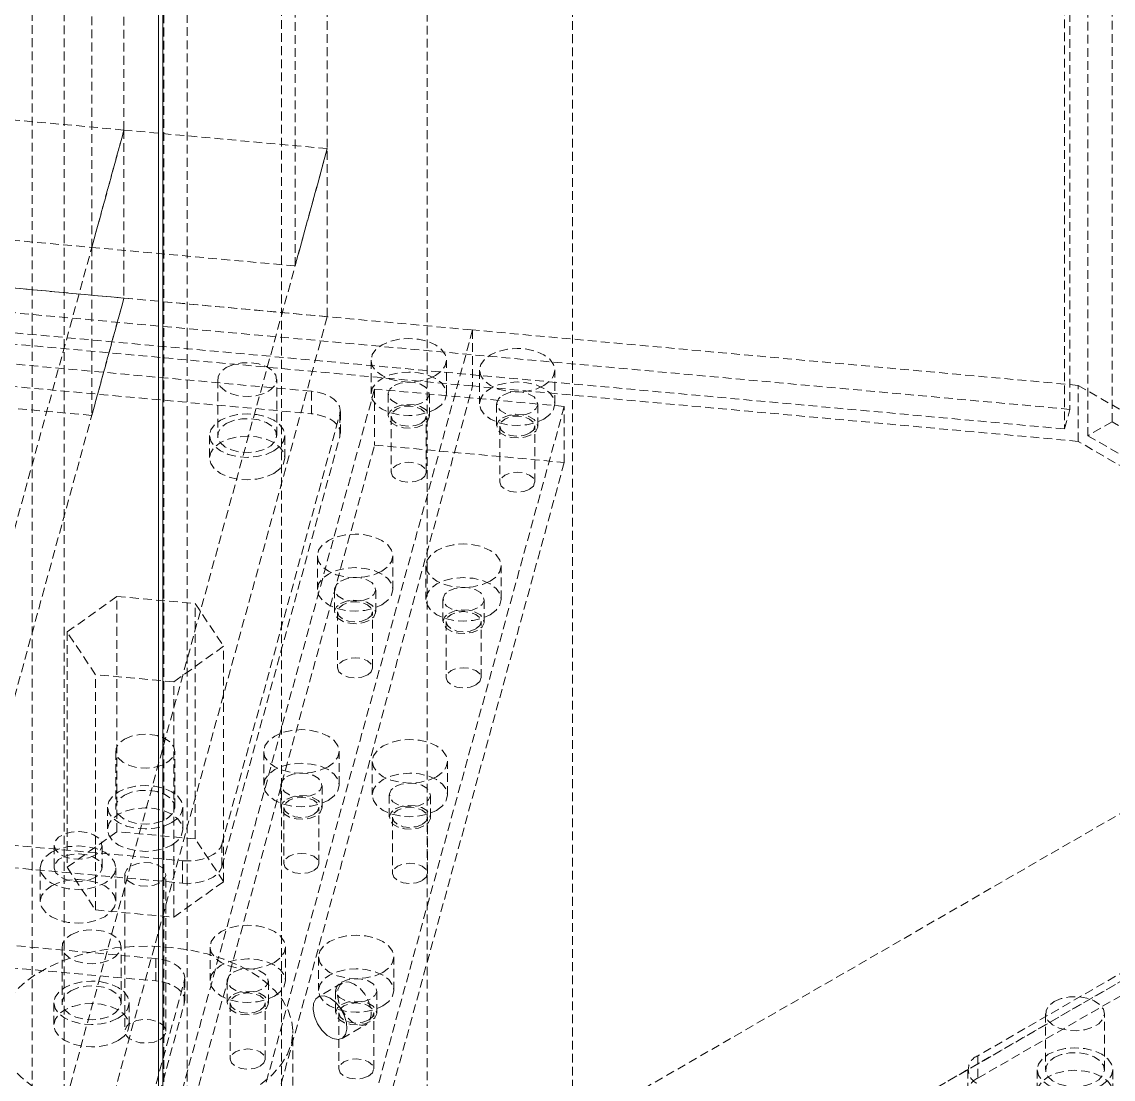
# Model space of a CAD drawing. Header units: millimetres. Extents: x 1529 to 6255, y 1713 to 5797.
# Drawn here: x 5386.8 to 5545.8, y 4550.7 to 4704.8 of the extents above; entities that cross this region are included whole.
import ezdxf

# ---------------------------------------------------------------- set-up
doc = ezdxf.new("R2010")
doc.units = ezdxf.units.MM
doc.linetypes.add('HIDDEN', pattern=[1.905, 1.27, -0.635])

msp = doc.modelspace()

# ---------------------------------------------------------------- linework, layer by layer
at = {"color": 7, "linetype": 'HIDDEN', "lineweight": 0}
for p, q in [((5539.52, 5216.598), (5539.52, 4648.286)), ((5545.663, 4646.479), (5545.663, 5214.791)), ((5538.738, 5213.747), (5538.738, 4645.435)), ((5542.128, 4644.438), (5542.128, 5212.75)), ((5401.644, 4688.999), (5401.644, 5195.254)), ((5431.275, 5192.545), (5431.275, 4686.289)), ((5396.951, 4671.893), (5396.951, 5178.148)), ((5426.582, 4669.184), (5426.582, 5175.439)), ((5410.855, 5064.02), (5410.855, 4495.708)), ((5407.466, 5062.063), (5407.466, 4496.705)), ((5392.948, 5052.85), (5392.948, 4546.595)), ((5388.255, 5035.745), (5388.255, 4529.49)), ((5424.609, 5025.052), (5424.609, 4518.797)), ((5467.035, 4518.797), (5467.035, 5025.052)), ((5445.822, 5012.806), (5445.822, 4506.55)), ((5401.644, 4688.999), (5105.337, 4716.091)), ((5539.52, 4648.286), (4969.025, 4700.448)), ((5100.644, 4698.985), (5396.951, 4671.893)), ((5538.738, 4645.435), (4968.243, 4697.597)), ((5054.521, 4696.241), (5452.461, 4659.856)), ((5401.644, 4664.502), (5105.337, 4691.595)), ((5452.461, 4651.691), (5054.521, 4688.076)), ((5401.644, 4688.999), (5358.624, 4532.199)), ((5396.951, 4671.893), (5401.644, 4688.999)), ((5431.275, 4686.289), (5401.644, 4688.999)), ((5401.644, 4688.999), (5401.644, 4664.502)), ((5388.255, 4529.49), (5431.275, 4686.289)), ((5431.275, 4686.289), (5426.582, 4669.184)), ((5431.275, 4661.793), (5431.275, 4686.289)), ((5396.951, 4647.397), (5100.644, 4674.489)), ((5396.951, 4671.893), (5396.951, 4647.397)), ((5426.582, 4669.184), (5396.951, 4671.893)), ((5401.644, 4664.502), (5358.624, 4507.703)), ((5396.951, 4647.397), (5401.644, 4664.502)), ((5401.644, 4664.502), (5431.275, 4661.793)), ((5428.961, 4650.917), (5320.316, 4660.851)), ((5431.275, 4661.793), (5388.255, 4504.994)), ((5452.461, 4659.856), (5409.441, 4503.056)), ((5452.461, 4659.856), (5452.461, 4651.691)), ((5540.713, 4651.787), (5452.461, 4659.856)), ((5320.316, 4657.584), (5428.961, 4647.651)), ((5437.651, 4655.447), (5437.651, 4650.548)), ((5448.651, 4650.548), (5448.651, 4655.447)), ((5453.454, 4654.002), (5453.454, 4649.103)), ((5464.454, 4649.103), (5464.454, 4654.002)), ((5438.164, 4651.244), (5405, 4530.366)), ((5409.441, 4494.891), (5452.461, 4651.691)), ((5415.298, 4652.632), (5415.298, 4644.467)), ((5423.898, 4644.467), (5423.898, 4652.632)), ((5465.819, 4648.716), (5438.164, 4651.244)), ((5438.164, 4651.244), (5438.164, 4643.079)), ((5540.713, 4643.621), (5452.461, 4651.691)), ((5540.713, 4651.787), (5951.971, 4414.373)), ((5540.713, 4643.621), (5540.713, 4651.787)), ((5428.961, 4647.651), (5428.961, 4650.917)), ((5440.151, 4650.548), (5440.151, 4647.281)), ((5446.151, 4647.281), (5446.151, 4650.548)), ((5465.819, 4648.716), (5432.655, 4527.838)), ((5433.179, 4644.8), (5433.179, 4648.066)), ((5455.954, 4649.103), (5455.954, 4645.836)), ((5461.954, 4645.837), (5461.954, 4649.103)), ((5465.819, 4640.55), (5465.819, 4648.716)), ((5538.738, 4645.435), (5539.52, 4648.286)), ((5415.91, 4584.895), (5433.118, 4647.614)), ((5433.118, 4647.614), (5433.118, 4644.348)), ((5440.601, 4647.281), (5440.601, 4639.116)), ((5445.701, 4639.116), (5445.701, 4647.281)), ((5545.663, 4646.479), (5542.128, 4644.438)), ((5954.093, 4410.698), (5545.663, 4646.479)), ((5456.404, 4645.837), (5456.404, 4637.671)), ((5461.504, 4637.671), (5461.504, 4645.837)), ((5414.098, 4644.467), (5414.098, 4641.201)), ((5415.91, 4581.628), (5433.118, 4644.348)), ((5425.098, 4641.201), (5425.098, 4644.467)), ((5951.971, 4406.207), (5540.713, 4643.621)), ((5542.128, 4644.438), (5950.557, 4408.657)), ((5405, 4522.201), (5438.164, 4643.079)), ((5438.164, 4643.079), (5465.819, 4640.55)), ((5465.819, 4640.55), (5432.655, 4519.672)), ((5424.609, 4518.797), (5619.063, 4631.053)), ((5429.83, 4626.938), (5429.83, 4622.039)), ((5440.83, 4622.039), (5440.83, 4626.938)), ((5445.633, 4625.493), (5445.633, 4620.594)), ((5456.633, 4620.594), (5456.633, 4625.493)), ((5393.355, 4615.837), (5400.622, 4621.018)), ((5400.622, 4586.723), (5400.622, 4621.018)), ((5400.622, 4621.018), (5412.027, 4619.975)), ((5432.33, 4622.039), (5432.33, 4618.772)), ((5438.33, 4618.772), (5438.33, 4622.039)), ((5412.027, 4619.975), (5416.165, 4613.752)), ((5412.027, 4585.68), (5412.027, 4619.975)), ((5448.133, 4620.594), (5448.133, 4617.327)), ((5454.133, 4617.328), (5454.133, 4620.594)), ((5432.78, 4618.772), (5432.78, 4610.607)), ((5437.88, 4610.607), (5437.88, 4618.772)), ((5445.822, 4506.55), (5640.276, 4618.807)), ((5448.583, 4617.327), (5448.583, 4609.162)), ((5453.683, 4609.162), (5453.683, 4617.327)), ((5393.355, 4615.837), (5393.355, 4581.542)), ((5397.493, 4609.614), (5393.355, 4615.837)), ((5416.165, 4613.752), (5408.898, 4608.571)), ((5416.165, 4579.457), (5416.165, 4613.752)), ((5397.493, 4575.319), (5397.493, 4609.614)), ((5408.898, 4608.571), (5397.493, 4609.614)), ((5408.898, 4574.277), (5408.898, 4608.571)), ((5424.609, 4494.3), (5619.063, 4606.556)), ((5603.896, 4598.983), (5526.114, 4554.081)), ((5400.437, 4598.465), (5400.437, 4590.3)), ((5409.037, 4590.3), (5409.037, 4598.465)), ((5422.008, 4598.429), (5422.008, 4593.53)), ((5433.008, 4593.53), (5433.008, 4598.429)), ((5437.811, 4596.984), (5437.811, 4592.085)), ((5448.811, 4592.085), (5448.811, 4596.984)), ((5526.114, 4550.814), (5603.896, 4595.717)), ((5301.543, 4592.429), (5410.189, 4582.495)), ((5424.508, 4593.53), (5424.508, 4590.263)), ((5430.508, 4590.263), (5430.508, 4593.53)), ((5440.311, 4592.085), (5440.311, 4588.818)), ((5446.311, 4588.818), (5446.311, 4592.085)), ((5301.543, 4589.163), (5410.189, 4579.229)), ((5399.237, 4590.3), (5399.237, 4587.034)), ((5410.237, 4587.034), (5410.237, 4590.3)), ((5424.958, 4590.263), (5424.958, 4582.098)), ((5430.058, 4582.098), (5430.058, 4590.263)), ((5440.761, 4588.818), (5440.761, 4580.653)), ((5445.861, 4580.653), (5445.861, 4588.818)), ((5400.622, 4586.723), (5393.355, 4581.542)), ((5412.027, 4585.68), (5400.622, 4586.723)), ((5391.449, 4584.748), (5391.449, 4581.482)), ((5398.449, 4581.482), (5398.449, 4584.748)), ((5416.165, 4579.457), (5412.027, 4585.68)), ((5415.91, 4584.895), (5415.91, 4581.628)), ((5389.45, 4581.482), (5389.45, 4576.583)), ((5393.355, 4581.542), (5397.493, 4575.319)), ((5400.45, 4576.583), (5400.45, 4581.482)), ((5410.189, 4579.229), (5410.189, 4582.495)), ((5401.76, 4580.5), (5401.76, 4557.637)), ((5407.76, 4557.637), (5407.76, 4580.5)), ((5406.278, 4568.241), (5297.633, 4578.174)), ((5408.898, 4574.277), (5416.165, 4579.457)), ((5297.633, 4574.908), (5406.278, 4564.974)), ((5397.493, 4575.319), (5408.898, 4574.277)), ((5392.615, 4569.956), (5392.615, 4561.791)), ((5401.215, 4561.791), (5401.215, 4569.956)), ((5414.186, 4569.92), (5414.186, 4565.021)), ((5425.186, 4565.021), (5425.186, 4569.92)), ((5429.989, 4568.475), (5429.989, 4563.576)), ((5440.989, 4563.576), (5440.989, 4568.475)), ((5406.278, 4564.974), (5406.278, 4568.241)), ((5410.496, 4562.124), (5410.496, 4565.39)), ((5393.227, 4502.218), (5410.435, 4564.938)), ((5410.435, 4564.938), (5410.435, 4561.672)), ((5416.686, 4565.021), (5416.686, 4561.754)), ((5422.686, 4561.754), (5422.686, 4565.021)), ((5433.466, 4564.697), (5429.93, 4562.656)), ((5432.489, 4563.576), (5432.489, 4560.309)), ((5438.489, 4560.309), (5438.489, 4563.576)), ((5391.415, 4561.791), (5391.415, 4558.525)), ((5393.227, 4498.952), (5410.435, 4561.672)), ((5402.415, 4558.525), (5402.415, 4561.791)), ((5417.136, 4561.754), (5417.136, 4553.589)), ((5422.236, 4553.589), (5422.236, 4561.754)), ((5432.939, 4560.309), (5432.939, 4552.144)), ((5438.039, 4552.144), (5438.039, 4560.309)), ((5535.956, 4560.205), (5535.956, 4552.04)), ((5544.556, 4552.04), (5544.556, 4560.205)), ((5426.26, 4536.407), (5426.26, 4557.637)), ((5433.43, 4556.594), (5436.965, 4558.635)), ((5526.114, 4554.081), (5526.114, 4550.814)), ((5524.649, 4552.04), (5524.649, 4548.773)), ((5534.756, 4552.04), (5534.756, 4548.773)), ((5545.756, 4548.773), (5545.756, 4552.04))]:
    msp.add_line(p, q, dxfattribs=at)
at = {"color": 7, "linetype": 'Continuous', "lineweight": 15}
for p, q in [((5406.684, 5062.166), (5406.684, 4493.854)), ((5407.32, 4493.667), (5407.32, 5061.979))]:
    msp.add_line(p, q, dxfattribs=at)
at = {"color": 7, "linetype": 'HIDDEN', "lineweight": 0, "flags": 128}
for points in [[(5447.04, 4653.202), (5445.901, 4652.697), (5444.575, 4652.38), (5443.151, 4652.272), (5441.728, 4652.38), (5440.401, 4652.697), (5439.262, 4653.202), (5438.388, 4653.859), (5437.839, 4654.625), (5437.651, 4655.447), (5437.839, 4656.269), (5438.388, 4657.034), (5439.262, 4657.692), (5440.401, 4658.197), (5441.728, 4658.514), (5443.151, 4658.622), (5444.575, 4658.514), (5445.901, 4658.197), (5447.04, 4657.692), (5447.914, 4657.034), (5448.464, 4656.269), (5448.651, 4655.447), (5448.464, 4654.625), (5447.914, 4653.859), (5447.04, 4653.202)], [(5462.843, 4651.757), (5461.704, 4651.252), (5460.378, 4650.935), (5458.954, 4650.827), (5457.531, 4650.935), (5456.204, 4651.252), (5455.065, 4651.757), (5454.191, 4652.414), (5453.642, 4653.18), (5453.454, 4654.002), (5453.642, 4654.824), (5454.191, 4655.589), (5455.065, 4656.247), (5456.204, 4656.752), (5457.531, 4657.069), (5458.954, 4657.177), (5460.378, 4657.069), (5461.704, 4656.752), (5462.843, 4656.247), (5463.717, 4655.589), (5464.267, 4654.824), (5464.454, 4654.002), (5464.267, 4653.18), (5463.717, 4652.414), (5462.843, 4651.757)], [(5416.558, 4654.388), (5417.589, 4654.827), (5418.799, 4655.071), (5420.08, 4655.099), (5421.318, 4654.907), (5422.403, 4654.514), (5423.239, 4653.953), (5423.752, 4653.275), (5423.895, 4652.539), (5423.657, 4651.812), (5423.058, 4651.158), (5422.152, 4650.635), (5421.018, 4650.289), (5419.759, 4650.152), (5418.485, 4650.234), (5417.31, 4650.53), (5416.339, 4651.013), (5415.657, 4651.64), (5415.325, 4652.354), (5415.373, 4653.094), (5415.796, 4653.792), (5416.558, 4654.388)], [(5447.04, 4648.302), (5447.914, 4648.96), (5448.464, 4649.726), (5448.651, 4650.548), (5448.464, 4651.369), (5447.914, 4652.135), (5447.04, 4652.793), (5445.901, 4653.297), (5444.575, 4653.614), (5443.151, 4653.723), (5441.728, 4653.614), (5440.401, 4653.297), (5439.262, 4652.793), (5438.388, 4652.135), (5437.839, 4651.369), (5437.651, 4650.548), (5437.839, 4649.726), (5438.388, 4648.96), (5439.262, 4648.302), (5440.401, 4647.798), (5441.728, 4647.481), (5443.151, 4647.373), (5444.575, 4647.481), (5445.901, 4647.798), (5447.04, 4648.302)], [(5441.03, 4651.772), (5441.883, 4652.117), (5442.89, 4652.273), (5443.928, 4652.22), (5444.872, 4651.966), (5445.609, 4651.541), (5446.049, 4650.996), (5446.14, 4650.397), (5445.87, 4649.816), (5445.273, 4649.323), (5444.419, 4648.978), (5443.413, 4648.822), (5442.375, 4648.875), (5441.431, 4649.129), (5440.694, 4649.554), (5440.253, 4650.099), (5440.163, 4650.699), (5440.432, 4651.279), (5441.03, 4651.772)], [(5462.843, 4646.858), (5463.717, 4647.515), (5464.267, 4648.281), (5464.454, 4649.103), (5464.267, 4649.924), (5463.717, 4650.69), (5462.843, 4651.348), (5461.704, 4651.852), (5460.378, 4652.17), (5458.954, 4652.278), (5457.531, 4652.17), (5456.204, 4651.852), (5455.065, 4651.348), (5454.191, 4650.69), (5453.642, 4649.924), (5453.454, 4649.103), (5453.642, 4648.281), (5454.191, 4647.515), (5455.065, 4646.858), (5456.204, 4646.353), (5457.531, 4646.036), (5458.954, 4645.928), (5460.378, 4646.036), (5461.704, 4646.353), (5462.843, 4646.858)], [(5433.118, 4647.614), (5433.175, 4648.179), (5433.041, 4648.74), (5432.72, 4649.274), (5432.224, 4649.763), (5431.573, 4650.185), (5430.792, 4650.527), (5429.91, 4650.774), (5428.961, 4650.917)], [(5456.833, 4650.327), (5457.686, 4650.672), (5458.693, 4650.828), (5459.731, 4650.776), (5460.675, 4650.521), (5461.412, 4650.096), (5461.852, 4649.551), (5461.943, 4648.952), (5461.673, 4648.371), (5461.076, 4647.878), (5460.222, 4647.533), (5459.216, 4647.377), (5458.178, 4647.43), (5457.234, 4647.684), (5456.497, 4648.109), (5456.057, 4648.654), (5455.966, 4649.254), (5456.235, 4649.835), (5456.833, 4650.327)], [(5441.03, 4648.506), (5441.883, 4648.851), (5442.89, 4649.007), (5443.928, 4648.954), (5444.872, 4648.7), (5445.609, 4648.275), (5446.049, 4647.73), (5446.14, 4647.13), (5445.87, 4646.55), (5445.273, 4646.057), (5444.419, 4645.712), (5443.413, 4645.556), (5442.375, 4645.609), (5441.431, 4645.863), (5440.694, 4646.288), (5440.253, 4646.833), (5440.163, 4647.432), (5440.432, 4648.013), (5441.03, 4648.506)], [(5444.954, 4646.241), (5444.127, 4645.921), (5443.151, 4645.809), (5442.175, 4645.921), (5441.348, 4646.241), (5440.795, 4646.718), (5440.601, 4647.281), (5440.795, 4647.845), (5441.348, 4648.322), (5442.175, 4648.641), (5443.151, 4648.754), (5444.127, 4648.641), (5444.954, 4648.322), (5445.507, 4647.845), (5445.701, 4647.281), (5445.507, 4646.718), (5444.954, 4646.241)], [(5423.487, 4642.222), (5422.348, 4641.717), (5421.022, 4641.4), (5419.598, 4641.292), (5418.175, 4641.4), (5416.848, 4641.717), (5415.709, 4642.222), (5414.835, 4642.879), (5414.286, 4643.645), (5414.098, 4644.467), (5414.286, 4645.289), (5414.835, 4646.054), (5415.709, 4646.712), (5416.848, 4647.217), (5418.175, 4647.534), (5419.598, 4647.642), (5421.022, 4647.534), (5422.348, 4647.217), (5423.487, 4646.712), (5424.361, 4646.054), (5424.911, 4645.289), (5425.098, 4644.467), (5424.911, 4643.645), (5424.361, 4642.879), (5423.487, 4642.222)], [(5416.558, 4646.222), (5417.589, 4646.662), (5418.799, 4646.906), (5420.08, 4646.934), (5421.318, 4646.742), (5422.403, 4646.348), (5423.239, 4645.788), (5423.752, 4645.109), (5423.895, 4644.374), (5423.657, 4643.647), (5423.058, 4642.993), (5422.152, 4642.47), (5421.018, 4642.124), (5419.759, 4641.986), (5418.485, 4642.069), (5417.31, 4642.365), (5416.339, 4642.848), (5415.657, 4643.474), (5415.325, 4644.189), (5415.373, 4644.928), (5415.796, 4645.627), (5416.558, 4646.222)], [(5433.118, 4644.348), (5433.175, 4644.913), (5433.041, 4645.474), (5432.72, 4646.008), (5432.224, 4646.496), (5431.573, 4646.919), (5430.792, 4647.261), (5429.91, 4647.508), (5428.961, 4647.651)], [(5456.833, 4647.061), (5457.686, 4647.406), (5458.693, 4647.562), (5459.731, 4647.509), (5460.675, 4647.255), (5461.412, 4646.83), (5461.852, 4646.285), (5461.943, 4645.686), (5461.673, 4645.105), (5461.076, 4644.612), (5460.222, 4644.267), (5459.216, 4644.111), (5458.178, 4644.164), (5457.234, 4644.418), (5456.497, 4644.843), (5456.057, 4645.388), (5455.966, 4645.987), (5456.235, 4646.568), (5456.833, 4647.061)], [(5460.757, 4644.796), (5459.93, 4644.476), (5458.954, 4644.364), (5457.978, 4644.476), (5457.151, 4644.796), (5456.598, 4645.273), (5456.404, 4645.837), (5456.598, 4646.4), (5457.151, 4646.877), (5457.978, 4647.197), (5458.954, 4647.309), (5459.93, 4647.197), (5460.757, 4646.877), (5461.31, 4646.4), (5461.504, 4645.837), (5461.31, 4645.273), (5460.757, 4644.796)], [(5423.487, 4638.956), (5424.361, 4639.613), (5424.911, 4640.379), (5425.098, 4641.201), (5424.911, 4642.022), (5424.361, 4642.788), (5423.487, 4643.446), (5422.348, 4643.95), (5421.022, 4644.268), (5419.598, 4644.376), (5418.175, 4644.268), (5416.848, 4643.95), (5415.709, 4643.446), (5414.835, 4642.788), (5414.286, 4642.022), (5414.098, 4641.201), (5414.286, 4640.379), (5414.835, 4639.613), (5415.709, 4638.956), (5416.848, 4638.451), (5418.175, 4638.134), (5419.598, 4638.026), (5421.022, 4638.134), (5422.348, 4638.451), (5423.487, 4638.956)], [(5444.954, 4638.075), (5445.507, 4638.553), (5445.701, 4639.116), (5445.507, 4639.679), (5444.954, 4640.157), (5444.127, 4640.476), (5443.151, 4640.588), (5442.175, 4640.476), (5441.348, 4640.157), (5440.795, 4639.679), (5440.601, 4639.116), (5440.795, 4638.553), (5441.348, 4638.075), (5442.175, 4637.756), (5443.151, 4637.644), (5444.127, 4637.756), (5444.954, 4638.075)], [(5460.757, 4636.63), (5461.31, 4637.108), (5461.504, 4637.671), (5461.31, 4638.234), (5460.757, 4638.712), (5459.93, 4639.031), (5458.954, 4639.143), (5457.978, 4639.031), (5457.151, 4638.712), (5456.598, 4638.234), (5456.404, 4637.671), (5456.598, 4637.108), (5457.151, 4636.63), (5457.978, 4636.311), (5458.954, 4636.199), (5459.93, 4636.311), (5460.757, 4636.63)], [(5439.219, 4624.693), (5438.08, 4624.188), (5436.753, 4623.871), (5435.33, 4623.763), (5433.906, 4623.871), (5432.58, 4624.188), (5431.44, 4624.693), (5430.566, 4625.35), (5430.017, 4626.116), (5429.83, 4626.938), (5430.017, 4627.76), (5430.566, 4628.525), (5431.44, 4629.183), (5432.58, 4629.688), (5433.906, 4630.005), (5435.33, 4630.113), (5436.753, 4630.005), (5438.08, 4629.688), (5439.219, 4629.183), (5440.093, 4628.525), (5440.642, 4627.76), (5440.83, 4626.938), (5440.642, 4626.116), (5440.093, 4625.35), (5439.219, 4624.693)], [(5455.022, 4623.248), (5453.883, 4622.743), (5452.556, 4622.426), (5451.133, 4622.318), (5449.709, 4622.426), (5448.383, 4622.743), (5447.243, 4623.248), (5446.369, 4623.905), (5445.82, 4624.671), (5445.633, 4625.493), (5445.82, 4626.315), (5446.369, 4627.08), (5447.243, 4627.738), (5448.383, 4628.243), (5449.709, 4628.56), (5451.133, 4628.668), (5452.556, 4628.56), (5453.883, 4628.243), (5455.022, 4627.738), (5455.896, 4627.08), (5456.445, 4626.315), (5456.633, 4625.493), (5456.445, 4624.671), (5455.896, 4623.905), (5455.022, 4623.248)], [(5439.219, 4619.793), (5440.093, 4620.451), (5440.642, 4621.217), (5440.83, 4622.039), (5440.642, 4622.86), (5440.093, 4623.626), (5439.219, 4624.284), (5438.08, 4624.788), (5436.753, 4625.105), (5435.33, 4625.214), (5433.906, 4625.105), (5432.58, 4624.788), (5431.44, 4624.284), (5430.566, 4623.626), (5430.017, 4622.86), (5429.83, 4622.039), (5430.017, 4621.217), (5430.566, 4620.451), (5431.44, 4619.793), (5432.58, 4619.289), (5433.906, 4618.972), (5435.33, 4618.863), (5436.753, 4618.972), (5438.08, 4619.289), (5439.219, 4619.793)], [(5433.208, 4623.263), (5434.062, 4623.608), (5435.068, 4623.764), (5436.106, 4623.711), (5437.05, 4623.457), (5437.787, 4623.032), (5438.227, 4622.487), (5438.318, 4621.888), (5438.048, 4621.307), (5437.451, 4620.814), (5436.597, 4620.469), (5435.591, 4620.313), (5434.553, 4620.366), (5433.609, 4620.62), (5432.872, 4621.045), (5432.432, 4621.59), (5432.341, 4622.19), (5432.611, 4622.77), (5433.208, 4623.263)], [(5455.022, 4618.349), (5455.896, 4619.006), (5456.445, 4619.772), (5456.633, 4620.594), (5456.445, 4621.415), (5455.896, 4622.181), (5455.022, 4622.839), (5453.883, 4623.343), (5452.556, 4623.661), (5451.133, 4623.769), (5449.709, 4623.661), (5448.383, 4623.343), (5447.243, 4622.839), (5446.369, 4622.181), (5445.82, 4621.415), (5445.633, 4620.594), (5445.82, 4619.772), (5446.369, 4619.006), (5447.243, 4618.349), (5448.383, 4617.844), (5449.709, 4617.527), (5451.133, 4617.419), (5452.556, 4617.527), (5453.883, 4617.844), (5455.022, 4618.349)], [(5449.011, 4621.818), (5449.865, 4622.163), (5450.871, 4622.319), (5451.909, 4622.266), (5452.853, 4622.012), (5453.59, 4621.587), (5454.03, 4621.042), (5454.121, 4620.443), (5453.851, 4619.862), (5453.254, 4619.369), (5452.4, 4619.024), (5451.394, 4618.868), (5450.356, 4618.921), (5449.412, 4619.175), (5448.675, 4619.6), (5448.235, 4620.145), (5448.144, 4620.745), (5448.414, 4621.326), (5449.011, 4621.818)], [(5433.208, 4619.997), (5434.062, 4620.342), (5435.068, 4620.498), (5436.106, 4620.445), (5437.05, 4620.191), (5437.787, 4619.766), (5438.227, 4619.221), (5438.318, 4618.621), (5438.048, 4618.041), (5437.451, 4617.548), (5436.597, 4617.203), (5435.591, 4617.047), (5434.553, 4617.1), (5433.609, 4617.354), (5432.872, 4617.779), (5432.432, 4618.324), (5432.341, 4618.923), (5432.611, 4619.504), (5433.208, 4619.997)], [(5437.133, 4617.731), (5436.305, 4617.412), (5435.33, 4617.3), (5434.354, 4617.412), (5433.526, 4617.731), (5432.974, 4618.209), (5432.78, 4618.772), (5432.974, 4619.336), (5433.526, 4619.813), (5434.354, 4620.132), (5435.33, 4620.245), (5436.305, 4620.132), (5437.133, 4619.813), (5437.685, 4619.336), (5437.88, 4618.772), (5437.685, 4618.209), (5437.133, 4617.731)], [(5449.011, 4618.552), (5449.865, 4618.897), (5450.871, 4619.053), (5451.909, 4619), (5452.853, 4618.746), (5453.59, 4618.321), (5454.03, 4617.776), (5454.121, 4617.177), (5453.851, 4616.596), (5453.254, 4616.103), (5452.4, 4615.758), (5451.394, 4615.602), (5450.356, 4615.655), (5449.412, 4615.909), (5448.675, 4616.334), (5448.235, 4616.879), (5448.144, 4617.478), (5448.414, 4618.059), (5449.011, 4618.552)], [(5452.936, 4616.287), (5452.108, 4615.967), (5451.133, 4615.855), (5450.157, 4615.967), (5449.329, 4616.287), (5448.777, 4616.764), (5448.583, 4617.327), (5448.777, 4617.891), (5449.329, 4618.368), (5450.157, 4618.688), (5451.133, 4618.8), (5452.108, 4618.688), (5452.936, 4618.368), (5453.488, 4617.891), (5453.683, 4617.327), (5453.488, 4616.764), (5452.936, 4616.287)], [(5437.133, 4609.566), (5437.685, 4610.044), (5437.88, 4610.607), (5437.685, 4611.17), (5437.133, 4611.648), (5436.305, 4611.967), (5435.33, 4612.079), (5434.354, 4611.967), (5433.526, 4611.648), (5432.974, 4611.17), (5432.78, 4610.607), (5432.974, 4610.044), (5433.526, 4609.566), (5434.354, 4609.247), (5435.33, 4609.135), (5436.305, 4609.247), (5437.133, 4609.566)], [(5452.936, 4608.121), (5453.488, 4608.599), (5453.683, 4609.162), (5453.488, 4609.725), (5452.936, 4610.203), (5452.108, 4610.522), (5451.133, 4610.634), (5450.157, 4610.522), (5449.329, 4610.203), (5448.777, 4609.725), (5448.583, 4609.162), (5448.777, 4608.599), (5449.329, 4608.121), (5450.157, 4607.802), (5451.133, 4607.69), (5452.108, 4607.802), (5452.936, 4608.121)], [(5401.696, 4600.22), (5402.728, 4600.66), (5403.937, 4600.904), (5405.218, 4600.932), (5406.456, 4600.74), (5407.542, 4600.347), (5408.378, 4599.786), (5408.89, 4599.108), (5409.034, 4598.372), (5408.796, 4597.645), (5408.197, 4596.991), (5407.29, 4596.468), (5406.157, 4596.122), (5404.898, 4595.985), (5403.624, 4596.067), (5402.449, 4596.363), (5401.478, 4596.846), (5400.796, 4597.472), (5400.464, 4598.187), (5400.512, 4598.927), (5400.935, 4599.625), (5401.696, 4600.22)], [(5431.397, 4596.184), (5430.258, 4595.679), (5428.931, 4595.362), (5427.508, 4595.254), (5426.084, 4595.362), (5424.758, 4595.679), (5423.619, 4596.184), (5422.745, 4596.841), (5422.195, 4597.607), (5422.008, 4598.429), (5422.195, 4599.251), (5422.745, 4600.016), (5423.619, 4600.674), (5424.758, 4601.178), (5426.084, 4601.496), (5427.508, 4601.604), (5428.931, 4601.496), (5430.258, 4601.178), (5431.397, 4600.674), (5432.271, 4600.016), (5432.82, 4599.251), (5433.008, 4598.429), (5432.82, 4597.607), (5432.271, 4596.841), (5431.397, 4596.184)], [(5447.2, 4594.739), (5446.061, 4594.234), (5444.734, 4593.917), (5443.311, 4593.809), (5441.887, 4593.917), (5440.561, 4594.234), (5439.422, 4594.739), (5438.548, 4595.396), (5437.998, 4596.162), (5437.811, 4596.984), (5437.998, 4597.806), (5438.548, 4598.571), (5439.422, 4599.229), (5440.561, 4599.734), (5441.887, 4600.051), (5443.311, 4600.159), (5444.734, 4600.051), (5446.061, 4599.734), (5447.2, 4599.229), (5448.074, 4598.571), (5448.623, 4597.806), (5448.811, 4596.984), (5448.623, 4596.162), (5448.074, 4595.396), (5447.2, 4594.739)], [(5431.397, 4591.284), (5432.271, 4591.942), (5432.82, 4592.708), (5433.008, 4593.53), (5432.82, 4594.351), (5432.271, 4595.117), (5431.397, 4595.775), (5430.258, 4596.279), (5428.931, 4596.596), (5427.508, 4596.705), (5426.084, 4596.596), (5424.758, 4596.279), (5423.619, 4595.775), (5422.745, 4595.117), (5422.195, 4594.351), (5422.008, 4593.53), (5422.195, 4592.708), (5422.745, 4591.942), (5423.619, 4591.284), (5424.758, 4590.78), (5426.084, 4590.463), (5427.508, 4590.354), (5428.931, 4590.463), (5430.258, 4590.78), (5431.397, 4591.284)], [(5425.387, 4594.754), (5426.24, 4595.099), (5427.246, 4595.255), (5428.284, 4595.202), (5429.229, 4594.948), (5429.965, 4594.523), (5430.406, 4593.978), (5430.496, 4593.379), (5430.227, 4592.798), (5429.629, 4592.305), (5428.776, 4591.96), (5427.769, 4591.804), (5426.731, 4591.857), (5425.787, 4592.111), (5425.05, 4592.536), (5424.61, 4593.081), (5424.519, 4593.68), (5424.789, 4594.261), (5425.387, 4594.754)], [(5447.2, 4589.84), (5448.074, 4590.497), (5448.623, 4591.263), (5448.811, 4592.085), (5448.623, 4592.906), (5448.074, 4593.672), (5447.2, 4594.33), (5446.061, 4594.834), (5444.734, 4595.152), (5443.311, 4595.26), (5441.887, 4595.152), (5440.561, 4594.834), (5439.422, 4594.33), (5438.548, 4593.672), (5437.998, 4592.906), (5437.811, 4592.085), (5437.998, 4591.263), (5438.548, 4590.497), (5439.422, 4589.84), (5440.561, 4589.335), (5441.887, 4589.018), (5443.311, 4588.91), (5444.734, 4589.018), (5446.061, 4589.335), (5447.2, 4589.84)], [(5408.626, 4588.055), (5407.487, 4587.55), (5406.16, 4587.233), (5404.737, 4587.125), (5403.313, 4587.233), (5401.987, 4587.55), (5400.848, 4588.055), (5399.974, 4588.712), (5399.424, 4589.478), (5399.237, 4590.3), (5399.424, 4591.121), (5399.974, 4591.887), (5400.848, 4592.545), (5401.987, 4593.049), (5403.313, 4593.367), (5404.737, 4593.475), (5406.16, 4593.367), (5407.487, 4593.049), (5408.626, 4592.545), (5409.5, 4591.887), (5410.049, 4591.121), (5410.237, 4590.3), (5410.049, 4589.478), (5409.5, 4588.712), (5408.626, 4588.055)], [(5401.696, 4592.055), (5402.728, 4592.494), (5403.937, 4592.739), (5405.218, 4592.766), (5406.456, 4592.575), (5407.542, 4592.181), (5408.378, 4591.62), (5408.89, 4590.942), (5409.034, 4590.207), (5408.796, 4589.48), (5408.197, 4588.826), (5407.29, 4588.302), (5406.157, 4587.957), (5404.898, 4587.819), (5403.624, 4587.902), (5402.449, 4588.198), (5401.478, 4588.681), (5400.796, 4589.307), (5400.464, 4590.022), (5400.512, 4590.761), (5400.935, 4591.46), (5401.696, 4592.055)], [(5441.19, 4593.309), (5442.043, 4593.654), (5443.049, 4593.81), (5444.087, 4593.757), (5445.032, 4593.503), (5445.768, 4593.078), (5446.209, 4592.533), (5446.299, 4591.934), (5446.03, 4591.353), (5445.432, 4590.86), (5444.579, 4590.515), (5443.572, 4590.359), (5442.534, 4590.412), (5441.59, 4590.666), (5440.853, 4591.091), (5440.413, 4591.636), (5440.322, 4592.236), (5440.592, 4592.817), (5441.19, 4593.309)], [(5425.387, 4591.488), (5426.24, 4591.833), (5427.246, 4591.989), (5428.284, 4591.936), (5429.229, 4591.682), (5429.965, 4591.257), (5430.406, 4590.712), (5430.496, 4590.112), (5430.227, 4589.531), (5429.629, 4589.039), (5428.776, 4588.694), (5427.769, 4588.538), (5426.731, 4588.591), (5425.787, 4588.845), (5425.05, 4589.27), (5424.61, 4589.815), (5424.519, 4590.414), (5424.789, 4590.995), (5425.387, 4591.488)], [(5429.311, 4589.222), (5428.484, 4588.903), (5427.508, 4588.791), (5426.532, 4588.903), (5425.705, 4589.222), (5425.152, 4589.7), (5424.958, 4590.263), (5425.152, 4590.827), (5425.705, 4591.304), (5426.532, 4591.623), (5427.508, 4591.735), (5428.484, 4591.623), (5429.311, 4591.304), (5429.864, 4590.827), (5430.058, 4590.263), (5429.864, 4589.7), (5429.311, 4589.222)], [(5408.626, 4584.788), (5409.5, 4585.446), (5410.049, 4586.212), (5410.237, 4587.034), (5410.049, 4587.855), (5409.5, 4588.621), (5408.626, 4589.279), (5407.487, 4589.783), (5406.16, 4590.1), (5404.737, 4590.209), (5403.313, 4590.1), (5401.987, 4589.783), (5400.848, 4589.279), (5399.974, 4588.621), (5399.424, 4587.855), (5399.237, 4587.034), (5399.424, 4586.212), (5399.974, 4585.446), (5400.848, 4584.788), (5401.987, 4584.284), (5403.313, 4583.967), (5404.737, 4583.858), (5406.16, 4583.967), (5407.487, 4584.284), (5408.626, 4584.788)], [(5441.19, 4590.043), (5442.043, 4590.388), (5443.049, 4590.544), (5444.087, 4590.491), (5445.032, 4590.237), (5445.768, 4589.812), (5446.209, 4589.267), (5446.299, 4588.668), (5446.03, 4588.087), (5445.432, 4587.594), (5444.579, 4587.249), (5443.572, 4587.093), (5442.534, 4587.146), (5441.59, 4587.4), (5440.853, 4587.825), (5440.413, 4588.37), (5440.322, 4588.969), (5440.592, 4589.55), (5441.19, 4590.043)], [(5445.114, 4587.778), (5444.287, 4587.458), (5443.311, 4587.346), (5442.335, 4587.458), (5441.508, 4587.778), (5440.955, 4588.255), (5440.761, 4588.818), (5440.955, 4589.382), (5441.508, 4589.859), (5442.335, 4590.178), (5443.311, 4590.291), (5444.287, 4590.178), (5445.114, 4589.859), (5445.667, 4589.382), (5445.861, 4588.818), (5445.667, 4588.255), (5445.114, 4587.778)], [(5397.424, 4583.319), (5396.487, 4582.933), (5395.382, 4582.743), (5394.231, 4582.77), (5393.158, 4583.012), (5392.279, 4583.442), (5391.689, 4584.013), (5391.452, 4584.664), (5391.595, 4585.324), (5392.101, 4585.922), (5392.916, 4586.392), (5393.951, 4586.684), (5395.094, 4586.767), (5396.222, 4586.63), (5397.212, 4586.29), (5397.956, 4585.782), (5398.375, 4585.163), (5398.423, 4584.498), (5398.094, 4583.861), (5397.424, 4583.319)], [(5391.06, 4583.727), (5392.199, 4584.231), (5393.526, 4584.549), (5394.95, 4584.657), (5396.373, 4584.549), (5397.699, 4584.231), (5398.839, 4583.727), (5399.713, 4583.069), (5400.262, 4582.304), (5400.45, 4581.482), (5400.262, 4580.66), (5399.713, 4579.894), (5398.839, 4579.237), (5397.699, 4578.732), (5396.373, 4578.415), (5394.95, 4578.307), (5393.526, 4578.415), (5392.199, 4578.732), (5391.06, 4579.237), (5390.186, 4579.894), (5389.637, 4580.66), (5389.45, 4581.482), (5389.637, 4582.304), (5390.186, 4583.069), (5391.06, 4583.727)], [(5410.189, 4582.495), (5411.168, 4582.462), (5412.139, 4582.539), (5413.065, 4582.725), (5413.91, 4583.011), (5414.643, 4583.387), (5415.235, 4583.838), (5415.662, 4584.347), (5415.91, 4584.895)], [(5397.424, 4580.053), (5396.487, 4579.667), (5395.382, 4579.477), (5394.231, 4579.504), (5393.158, 4579.746), (5392.279, 4580.176), (5391.689, 4580.747), (5391.452, 4581.398), (5391.595, 4582.058), (5392.101, 4582.656), (5392.916, 4583.126), (5393.951, 4583.418), (5395.094, 4583.501), (5396.222, 4583.364), (5397.212, 4583.024), (5397.956, 4582.516), (5398.375, 4581.896), (5398.423, 4581.232), (5398.094, 4580.594), (5397.424, 4580.053)], [(5429.311, 4581.057), (5429.864, 4581.535), (5430.058, 4582.098), (5429.864, 4582.661), (5429.311, 4583.139), (5428.484, 4583.458), (5427.508, 4583.57), (5426.532, 4583.458), (5425.705, 4583.139), (5425.152, 4582.661), (5424.958, 4582.098), (5425.152, 4581.535), (5425.705, 4581.057), (5426.532, 4580.738), (5427.508, 4580.626), (5428.484, 4580.738), (5429.311, 4581.057)], [(5406.881, 4579.275), (5406.028, 4578.93), (5405.021, 4578.774), (5403.983, 4578.827), (5403.039, 4579.081), (5402.302, 4579.506), (5401.862, 4580.051), (5401.771, 4580.651), (5402.041, 4581.232), (5402.639, 4581.724), (5403.492, 4582.069), (5404.498, 4582.225), (5405.536, 4582.173), (5406.481, 4581.918), (5407.217, 4581.493), (5407.658, 4580.948), (5407.748, 4580.349), (5407.479, 4579.768), (5406.881, 4579.275)], [(5410.189, 4579.229), (5411.168, 4579.196), (5412.139, 4579.273), (5413.065, 4579.459), (5413.91, 4579.745), (5414.643, 4580.121), (5415.235, 4580.572), (5415.662, 4581.081), (5415.91, 4581.628)], [(5445.114, 4579.612), (5445.667, 4580.09), (5445.861, 4580.653), (5445.667, 4581.216), (5445.114, 4581.694), (5444.287, 4582.013), (5443.311, 4582.125), (5442.335, 4582.013), (5441.508, 4581.694), (5440.955, 4581.216), (5440.761, 4580.653), (5440.955, 4580.09), (5441.508, 4579.612), (5442.335, 4579.293), (5443.311, 4579.181), (5444.287, 4579.293), (5445.114, 4579.612)], [(5391.06, 4578.828), (5392.199, 4579.332), (5393.526, 4579.649), (5394.95, 4579.758), (5396.373, 4579.649), (5397.699, 4579.332), (5398.839, 4578.828), (5399.713, 4578.17), (5400.262, 4577.404), (5400.45, 4576.583), (5400.262, 4575.761), (5399.713, 4574.995), (5398.839, 4574.337), (5397.699, 4573.833), (5396.373, 4573.516), (5394.95, 4573.407), (5393.526, 4573.516), (5392.199, 4573.833), (5391.06, 4574.337), (5390.186, 4574.995), (5389.637, 4575.761), (5389.45, 4576.583), (5389.637, 4577.404), (5390.186, 4578.17), (5391.06, 4578.828)], [(5393.875, 4571.711), (5394.906, 4572.151), (5396.116, 4572.395), (5397.397, 4572.423), (5398.635, 4572.231), (5399.72, 4571.838), (5400.556, 4571.277), (5401.069, 4570.599), (5401.212, 4569.863), (5400.974, 4569.136), (5400.375, 4568.482), (5399.469, 4567.959), (5398.335, 4567.613), (5397.076, 4567.475), (5395.802, 4567.558), (5394.627, 4567.854), (5393.656, 4568.337), (5392.974, 4568.963), (5392.642, 4569.678), (5392.69, 4570.418), (5393.113, 4571.116), (5393.875, 4571.711)], [(5423.575, 4567.675), (5422.436, 4567.17), (5421.11, 4566.853), (5419.686, 4566.745), (5418.263, 4566.853), (5416.936, 4567.17), (5415.797, 4567.675), (5414.923, 4568.332), (5414.374, 4569.098), (5414.186, 4569.92), (5414.374, 4570.742), (5414.923, 4571.507), (5415.797, 4572.165), (5416.936, 4572.669), (5418.263, 4572.987), (5419.686, 4573.095), (5421.11, 4572.987), (5422.436, 4572.669), (5423.575, 4572.165), (5424.449, 4571.507), (5424.999, 4570.742), (5425.186, 4569.92), (5424.999, 4569.098), (5424.449, 4568.332), (5423.575, 4567.675)], [(5439.378, 4566.23), (5438.239, 4565.725), (5436.913, 4565.408), (5435.489, 4565.3), (5434.066, 4565.408), (5432.739, 4565.725), (5431.6, 4566.23), (5430.726, 4566.887), (5430.177, 4567.653), (5429.989, 4568.475), (5430.177, 4569.297), (5430.726, 4570.062), (5431.6, 4570.72), (5432.739, 4571.225), (5434.066, 4571.542), (5435.489, 4571.65), (5436.913, 4571.542), (5438.239, 4571.225), (5439.378, 4570.72), (5440.252, 4570.062), (5440.802, 4569.297), (5440.989, 4568.475), (5440.802, 4567.653), (5440.252, 4566.887), (5439.378, 4566.23)], [(5419.963, 4548.86), (5421.782, 4550.055), (5423.322, 4551.373), (5424.557, 4552.795), (5425.467, 4554.296), (5426.037, 4555.852), (5426.257, 4557.438), (5426.125, 4559.026), (5425.641, 4560.592), (5424.815, 4562.109), (5423.66, 4563.553), (5422.194, 4564.9), (5420.442, 4566.127), (5418.433, 4567.215), (5416.199, 4568.146), (5413.777, 4568.904), (5411.207, 4569.477), (5408.531, 4569.856), (5405.793, 4570.034), (5403.039, 4570.008), (5400.312, 4569.78), (5397.659, 4569.352), (5395.122, 4568.731), (5392.744, 4567.929), (5390.562, 4566.957), (5388.614, 4565.833), (5386.931, 4564.573), (5385.541, 4563.2), (5384.466, 4561.736), (5383.725, 4560.204), (5383.329, 4558.63), (5383.285, 4557.04), (5383.593, 4555.46), (5384.249, 4553.915), (5385.242, 4552.431), (5386.555, 4551.033), (5388.167, 4549.743), (5390.052, 4548.583), (5392.178, 4547.572), (5394.511, 4546.726), (5397.012, 4546.059), (5399.64, 4545.582), (5402.353, 4545.303), (5405.104, 4545.226), (5407.851, 4545.354), (5410.546, 4545.683), (5413.146, 4546.208), (5415.609, 4546.921), (5417.894, 4547.81), (5419.963, 4548.86)], [(5410.435, 4564.938), (5410.492, 4565.503), (5410.358, 4566.064), (5410.037, 4566.598), (5409.541, 4567.086), (5408.89, 4567.509), (5408.109, 4567.851), (5407.227, 4568.098), (5406.278, 4568.241)], [(5423.575, 4562.775), (5424.449, 4563.433), (5424.999, 4564.199), (5425.186, 4565.021), (5424.999, 4565.842), (5424.449, 4566.608), (5423.575, 4567.266), (5422.436, 4567.77), (5421.11, 4568.087), (5419.686, 4568.196), (5418.263, 4568.087), (5416.936, 4567.77), (5415.797, 4567.266), (5414.923, 4566.608), (5414.374, 4565.842), (5414.186, 4565.021), (5414.374, 4564.199), (5414.923, 4563.433), (5415.797, 4562.775), (5416.936, 4562.271), (5418.263, 4561.954), (5419.686, 4561.845), (5421.11, 4561.954), (5422.436, 4562.271), (5423.575, 4562.775)], [(5417.565, 4566.245), (5418.418, 4566.59), (5419.425, 4566.746), (5420.463, 4566.693), (5421.407, 4566.439), (5422.144, 4566.014), (5422.584, 4565.469), (5422.675, 4564.87), (5422.405, 4564.289), (5421.807, 4563.796), (5420.954, 4563.451), (5419.948, 4563.295), (5418.91, 4563.348), (5417.965, 4563.602), (5417.229, 4564.027), (5416.788, 4564.572), (5416.697, 4565.171), (5416.967, 4565.752), (5417.565, 4566.245)], [(5439.378, 4561.33), (5440.252, 4561.988), (5440.802, 4562.754), (5440.989, 4563.576), (5440.802, 4564.397), (5440.252, 4565.163), (5439.378, 4565.821), (5438.239, 4566.325), (5436.913, 4566.643), (5435.489, 4566.751), (5434.066, 4566.643), (5432.739, 4566.325), (5431.6, 4565.821), (5430.726, 4565.163), (5430.177, 4564.397), (5429.989, 4563.576), (5430.177, 4562.754), (5430.726, 4561.988), (5431.6, 4561.331), (5432.739, 4560.826), (5434.066, 4560.509), (5435.489, 4560.401), (5436.913, 4560.509), (5438.239, 4560.826), (5439.378, 4561.33)], [(5433.368, 4564.8), (5434.221, 4565.145), (5435.228, 4565.301), (5436.266, 4565.248), (5437.21, 4564.994), (5437.947, 4564.569), (5438.387, 4564.024), (5438.478, 4563.425), (5438.208, 4562.844), (5437.61, 4562.351), (5436.757, 4562.006), (5435.751, 4561.85), (5434.713, 4561.903), (5433.768, 4562.157), (5433.032, 4562.582), (5432.591, 4563.127), (5432.501, 4563.727), (5432.77, 4564.308), (5433.368, 4564.8)], [(5400.804, 4559.546), (5399.665, 4559.041), (5398.339, 4558.724), (5396.915, 4558.616), (5395.492, 4558.724), (5394.165, 4559.041), (5393.026, 4559.546), (5392.152, 4560.203), (5391.603, 4560.969), (5391.415, 4561.791), (5391.603, 4562.612), (5392.152, 4563.378), (5393.026, 4564.036), (5394.165, 4564.54), (5395.492, 4564.858), (5396.915, 4564.966), (5398.339, 4564.858), (5399.665, 4564.54), (5400.804, 4564.036), (5401.678, 4563.378), (5402.228, 4562.612), (5402.415, 4561.791), (5402.228, 4560.969), (5401.678, 4560.203), (5400.804, 4559.546)], [(5393.875, 4563.546), (5394.906, 4563.985), (5396.116, 4564.23), (5397.397, 4564.257), (5398.635, 4564.066), (5399.72, 4563.672), (5400.556, 4563.111), (5401.069, 4562.433), (5401.212, 4561.698), (5400.974, 4560.971), (5400.375, 4560.317), (5399.469, 4559.793), (5398.335, 4559.448), (5397.076, 4559.31), (5395.802, 4559.393), (5394.627, 4559.689), (5393.656, 4560.172), (5392.974, 4560.798), (5392.642, 4561.513), (5392.69, 4562.252), (5393.113, 4562.951), (5393.875, 4563.546)], [(5410.435, 4561.672), (5410.492, 4562.237), (5410.358, 4562.797), (5410.037, 4563.332), (5409.541, 4563.82), (5408.89, 4564.243), (5408.109, 4564.585), (5407.227, 4564.832), (5406.278, 4564.974)], [(5435.215, 4564.524), (5434.412, 4564.833), (5433.695, 4564.799), (5433.144, 4564.425), (5432.816, 4563.753), (5432.749, 4562.854), (5432.949, 4561.826), (5433.395, 4560.781), (5434.037, 4559.832), (5434.808, 4559.082), (5435.623, 4558.612), (5436.393, 4558.473), (5437.036, 4558.679), (5437.482, 4559.21), (5437.682, 4560.006), (5437.615, 4560.983), (5437.287, 4562.033), (5436.735, 4563.044), (5436.019, 4563.905), (5435.215, 4564.524)], [(5417.565, 4562.979), (5418.418, 4563.324), (5419.425, 4563.48), (5420.463, 4563.427), (5421.407, 4563.173), (5422.144, 4562.748), (5422.584, 4562.203), (5422.675, 4561.603), (5422.405, 4561.022), (5421.807, 4560.53), (5420.954, 4560.185), (5419.948, 4560.029), (5418.91, 4560.082), (5417.965, 4560.336), (5417.229, 4560.761), (5416.788, 4561.306), (5416.697, 4561.905), (5416.967, 4562.486), (5417.565, 4562.979)], [(5421.489, 4560.713), (5420.662, 4560.394), (5419.686, 4560.282), (5418.71, 4560.394), (5417.883, 4560.713), (5417.33, 4561.191), (5417.136, 4561.754), (5417.33, 4562.318), (5417.883, 4562.795), (5418.71, 4563.114), (5419.686, 4563.226), (5420.662, 4563.114), (5421.489, 4562.795), (5422.042, 4562.318), (5422.236, 4561.754), (5422.042, 4561.191), (5421.489, 4560.713)], [(5537.215, 4561.96), (5538.247, 4562.4), (5539.457, 4562.644), (5540.737, 4562.672), (5541.976, 4562.48), (5543.061, 4562.087), (5543.897, 4561.526), (5544.409, 4560.847), (5544.553, 4560.112), (5544.315, 4559.385), (5543.716, 4558.731), (5542.809, 4558.208), (5541.676, 4557.862), (5540.417, 4557.724), (5539.143, 4557.807), (5537.968, 4558.103), (5536.997, 4558.586), (5536.315, 4559.212), (5535.983, 4559.927), (5536.031, 4560.666), (5536.454, 4561.365), (5537.215, 4561.96)], [(5400.804, 4556.279), (5401.678, 4556.937), (5402.228, 4557.703), (5402.415, 4558.525), (5402.228, 4559.346), (5401.678, 4560.112), (5400.804, 4560.77), (5399.665, 4561.274), (5398.339, 4561.591), (5396.915, 4561.7), (5395.492, 4561.591), (5394.165, 4561.274), (5393.026, 4560.77), (5392.152, 4560.112), (5391.603, 4559.346), (5391.415, 4558.525), (5391.603, 4557.703), (5392.152, 4556.937), (5393.026, 4556.279), (5394.165, 4555.775), (5395.492, 4555.458), (5396.915, 4555.349), (5398.339, 4555.458), (5399.665, 4555.775), (5400.804, 4556.279)], [(5433.368, 4561.534), (5434.221, 4561.879), (5435.228, 4562.035), (5436.266, 4561.982), (5437.21, 4561.728), (5437.947, 4561.303), (5438.387, 4560.758), (5438.478, 4560.159), (5438.208, 4559.578), (5437.61, 4559.085), (5436.757, 4558.74), (5435.751, 4558.584), (5434.713, 4558.637), (5433.768, 4558.891), (5433.032, 4559.316), (5432.591, 4559.861), (5432.501, 4560.46), (5432.77, 4561.041), (5433.368, 4561.534)], [(5437.292, 4559.269), (5436.465, 4558.949), (5435.489, 4558.837), (5434.513, 4558.949), (5433.686, 4559.269), (5433.133, 4559.746), (5432.939, 4560.309), (5433.133, 4560.873), (5433.686, 4561.35), (5434.513, 4561.669), (5435.489, 4561.782), (5436.465, 4561.669), (5437.292, 4561.35), (5437.845, 4560.873), (5438.039, 4560.309), (5437.845, 4559.746), (5437.292, 4559.269)], [(5406.881, 4556.412), (5407.479, 4556.905), (5407.748, 4557.486), (5407.658, 4558.085), (5407.217, 4558.63), (5406.481, 4559.055), (5405.536, 4559.309), (5404.498, 4559.362), (5403.492, 4559.206), (5402.639, 4558.861), (5402.041, 4558.368), (5401.771, 4557.788), (5401.862, 4557.188), (5402.302, 4556.643), (5403.039, 4556.218), (5403.983, 4555.964), (5405.021, 4555.911), (5406.028, 4556.067), (5406.881, 4556.412)], [(5421.489, 4552.548), (5422.042, 4553.026), (5422.236, 4553.589), (5422.042, 4554.152), (5421.489, 4554.63), (5420.662, 4554.949), (5419.686, 4555.061), (5418.71, 4554.949), (5417.883, 4554.63), (5417.33, 4554.152), (5417.136, 4553.589), (5417.33, 4553.026), (5417.883, 4552.548), (5418.71, 4552.229), (5419.686, 4552.117), (5420.662, 4552.229), (5421.489, 4552.548)], [(5544.145, 4549.794), (5543.006, 4549.29), (5541.679, 4548.973), (5540.256, 4548.864), (5538.832, 4548.973), (5537.506, 4549.29), (5536.367, 4549.794), (5535.493, 4550.452), (5534.943, 4551.218), (5534.756, 4552.04), (5534.943, 4552.861), (5535.493, 4553.627), (5536.367, 4554.285), (5537.506, 4554.789), (5538.832, 4555.106), (5540.256, 4555.215), (5541.679, 4555.106), (5543.006, 4554.789), (5544.145, 4554.285), (5545.019, 4553.627), (5545.569, 4552.861), (5545.756, 4552.04), (5545.569, 4551.218), (5545.019, 4550.452), (5544.145, 4549.794)], [(5537.215, 4553.795), (5538.247, 4554.234), (5539.457, 4554.479), (5540.737, 4554.506), (5541.976, 4554.315), (5543.061, 4553.921), (5543.897, 4553.36), (5544.409, 4552.682), (5544.553, 4551.947), (5544.315, 4551.22), (5543.716, 4550.566), (5542.809, 4550.042), (5541.676, 4549.697), (5540.417, 4549.559), (5539.143, 4549.642), (5537.968, 4549.938), (5536.997, 4550.42), (5536.315, 4551.047), (5535.983, 4551.762), (5536.031, 4552.501), (5536.454, 4553.199), (5537.215, 4553.795)], [(5437.292, 4551.103), (5437.845, 4551.581), (5438.039, 4552.144), (5437.845, 4552.707), (5437.292, 4553.185), (5436.465, 4553.504), (5435.489, 4553.616), (5434.513, 4553.504), (5433.686, 4553.185), (5433.133, 4552.707), (5432.939, 4552.144), (5433.133, 4551.581), (5433.686, 4551.103), (5434.513, 4550.784), (5435.489, 4550.672), (5436.465, 4550.784), (5437.292, 4551.103)], [(5544.145, 4546.528), (5545.019, 4547.186), (5545.569, 4547.952), (5545.756, 4548.773), (5545.569, 4549.595), (5545.019, 4550.361), (5544.145, 4551.019), (5543.006, 4551.523), (5541.679, 4551.84), (5540.256, 4551.948), (5538.832, 4551.84), (5537.506, 4551.523), (5536.367, 4551.019), (5535.493, 4550.361), (5534.943, 4549.595), (5534.756, 4548.773), (5534.943, 4547.952), (5535.493, 4547.186), (5536.367, 4546.528), (5537.506, 4546.024), (5538.832, 4545.706), (5540.256, 4545.598), (5541.679, 4545.706), (5543.006, 4546.024), (5544.145, 4546.528)]]:
    msp.add_lwpolyline(points, dxfattribs=at)
at = {"color": 7, "linetype": 'Continuous', "lineweight": 15, "flags": 128}
msp.add_lwpolyline([(5431.68, 4562.483), (5430.876, 4562.792), (5430.16, 4562.758), (5429.608, 4562.384), (5429.281, 4561.711), (5429.213, 4560.813), (5429.413, 4559.785), (5429.859, 4558.74), (5430.502, 4557.791), (5431.273, 4557.041), (5432.087, 4556.571), (5432.858, 4556.431), (5433.501, 4556.638), (5433.946, 4557.169), (5434.146, 4557.965), (5434.079, 4558.942), (5433.752, 4559.992), (5433.2, 4561.003), (5432.483, 4561.864), (5431.68, 4562.483)], dxfattribs=at)
at = {"color": 7, "linetype": 'HIDDEN', "lineweight": 0}
for centre in [(5526.888, 4552.04), (5526.888, 4548.773)]:
    msp.add_arc(centre, 2.183, 110.78436, 249.21564, dxfattribs=at)

doc.saveas('drawing.dxf')
